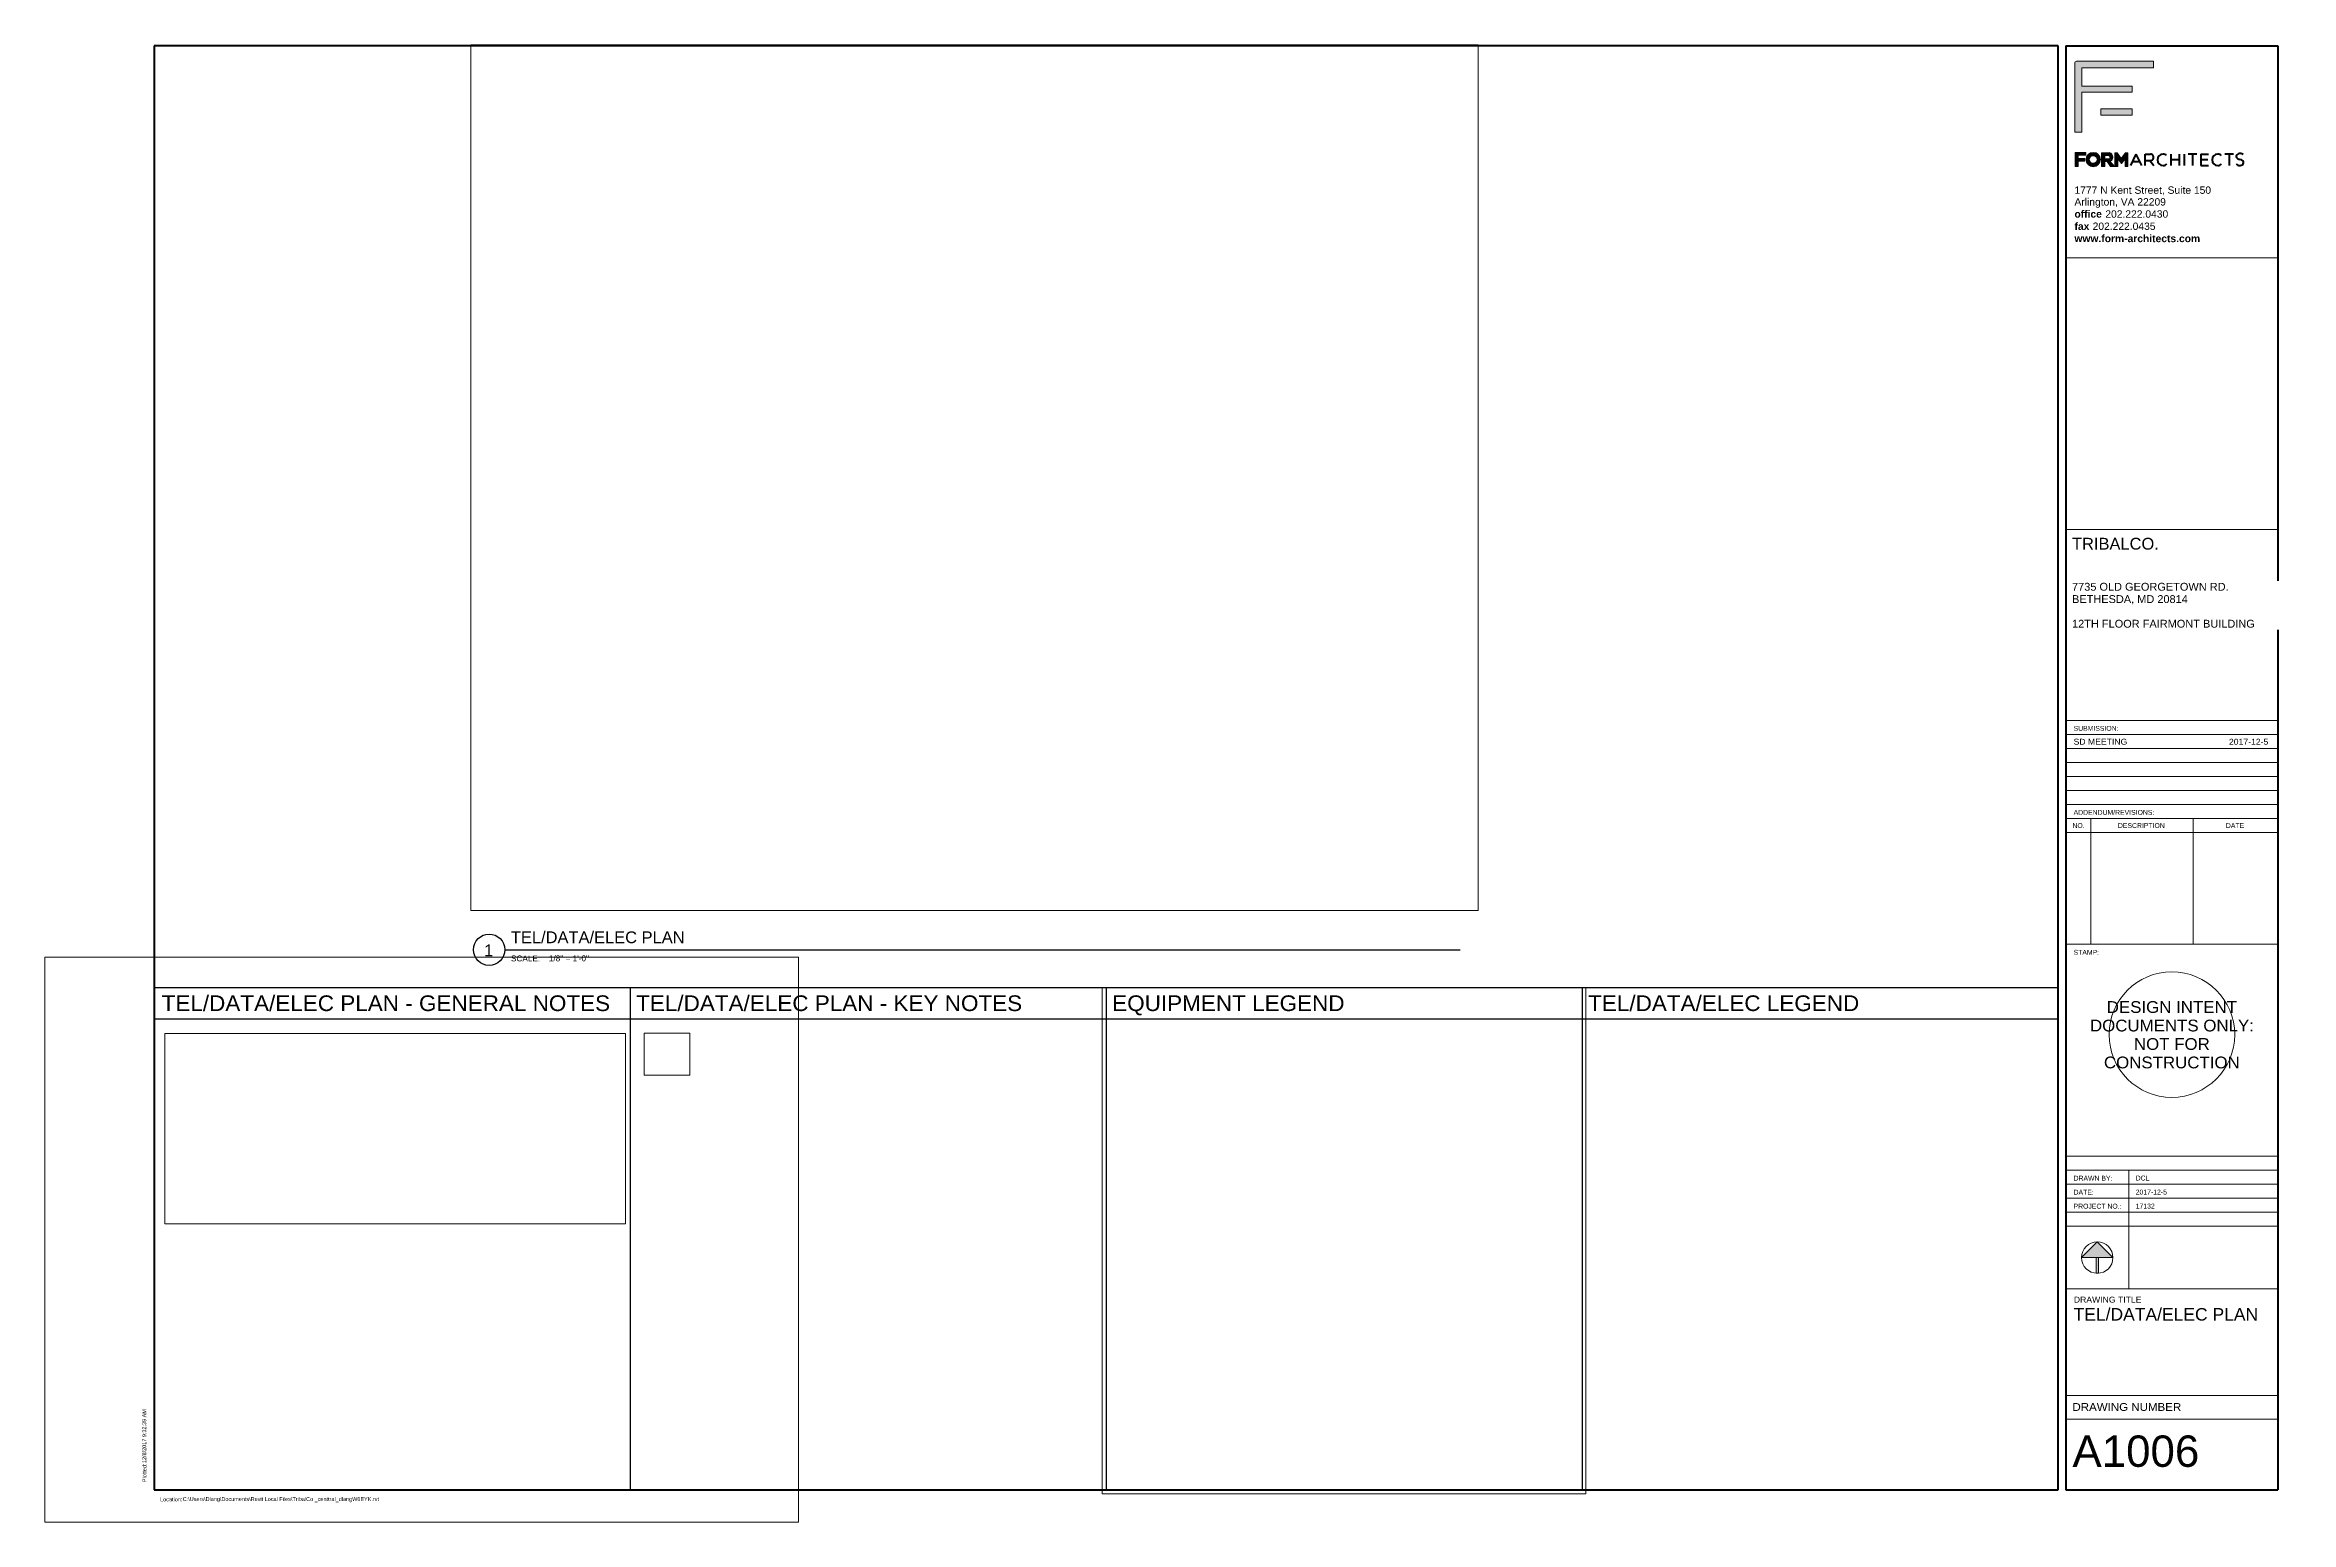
# Paper-space layout 'Layout1' of a CAD drawing. Header units: inches. Extents: x 0 to 35.8, y 0 to 23.5.
import ezdxf

# ---------------------------------------------------------------- set-up
doc = ezdxf.new("R2010")
doc.units = ezdxf.units.IN
doc.header["$MEASUREMENT"] = 0
for name, color, linetype, lineweight in [('A-ANNO-NOTE', 131, 'Continuous', 20), ('A-DETL-THIN', 151, 'Continuous', 9), ('G-ANNO-TTLB', 6, 'Continuous', 9), ('G-ANNO-TTLB-MEDM', 33, 'Continuous', 20), ('G-ANNO-TTLB-THIN', 151, 'Continuous', 9), ('G-ANNO-TTLB-WIDE', 214, 'Continuous', 50)]:
    doc.layers.add(name, color=color, linetype=linetype, lineweight=lineweight)
doc.layers.add('G-ANNO-NPLT', color=191, linetype='Continuous', plot=False)
doc.styles.add('Arial', font='arial.ttf', dxfattribs={"height": 0.078125})
doc.styles.add('Arial_1', font='arial.ttf', dxfattribs={"width": 1.05, "height": 0.09375})
doc.styles.add('Arial_10', font='arial.ttf', dxfattribs={"width": 1.025, "height": 0.25})
doc.styles.add('Arial_11', font='arial.ttf', dxfattribs={"height": 0.09375})
doc.styles.add('Arial_2', font='arial.ttf', dxfattribs={"width": 1.025, "height": 0.1875})
doc.styles.add('Arial_3', font='arial.ttf', dxfattribs={"width": 1.05, "height": 0.125})
doc.styles.add('Arial_4', font='arial.ttf', dxfattribs={"height": 0.0625})
doc.styles.add('Arial_5', font='arial.ttf', dxfattribs={"height": 0.117188})
doc.styles.add('Arial_6', font='arial.ttf', dxfattribs={"height": 0.5})
doc.styles.add('Arial_7', font='arial.ttf', dxfattribs={"height": 0.199219})
doc.styles.add('Arial_8', font='arial.ttf', dxfattribs={"height": 0.1875})
doc.styles.add('Arial_9', font='arial.ttf', dxfattribs={"height": 0.125})
doc.styles.add('Arial_B', font='arialbd.ttf', dxfattribs={"height": 0.117188})

# ---------------------------------------------------------------- blocks, each defined once
blk = doc.blocks.new('FORM D 24 x 36 - Typical Sheet-1238713-TEL_DATA_ELEC PLAN')
at = {"layer": 'A-ANNO-NOTE', "lineweight": 9}
h = blk.add_hatch(color=256, dxfattribs=at)
h.paths.add_polyline_path([(33.235, 22.412), (32.735, 22.412), (32.735, 22.511), (33.235, 22.511)], flags=0)
edge = h.paths.add_edge_path(flags=0)
edge.add_line((33.57, 23.268), (33.57, 23.167))
edge.add_line((33.57, 23.167), (32.43, 23.167))
edge.add_line((32.43, 23.167), (32.43, 22.874))
edge.add_line((32.43, 22.874), (33.235, 22.874))
edge.add_line((33.235, 22.874), (33.235, 22.775))
edge.add_line((33.235, 22.775), (32.43, 22.775))
edge.add_line((32.43, 22.775), (32.43, 22.14))
edge.add_line((32.43, 22.14), (32.32, 22.14))
edge.add_line((32.32, 22.14), (32.32, 23.244))
edge.add_arc((32.344, 23.244), 0.0239, 90, 180, ccw=False)
edge.add_line((32.344, 23.268), (33.57, 23.268))
h = blk.add_hatch(color=256, dxfattribs=at)
edge = h.paths.add_edge_path(flags=0)
edge.add_arc((32.613, 21.704), 0.0705, 180, 360)
edge.add_arc((32.613, 21.704), 0.0705, 0, 180)
edge = h.paths.add_edge_path(flags=0)
edge.add_arc((32.613, 21.704), 0.114, 0, 180)
edge.add_arc((32.613, 21.704), 0.114, 180, 360)
for points in [[(32.375, 21.678), (32.375, 21.592), (32.327, 21.592), (32.327, 21.814), (32.494, 21.814), (32.494, 21.771), (32.375, 21.771), (32.375, 21.721), (32.481, 21.721), (32.481, 21.678)], [(33.06, 21.721), (33.127, 21.813), (33.166, 21.813), (33.166, 21.592), (33.121, 21.592), (33.121, 21.714), (33.061, 21.641), (33.002, 21.714), (33.002, 21.592), (32.957, 21.592), (32.957, 21.813), (32.995, 21.813)]]:
    blk.add_hatch(color=256, dxfattribs=at).paths.add_polyline_path(points, flags=0)
h = blk.add_hatch(color=256, dxfattribs=at)
edge = h.paths.add_edge_path(flags=0)
edge.add_arc((32.854, 21.74), 0.0259, 270, 450)
edge.add_line((32.854, 21.766), (32.795, 21.766))
edge.add_line((32.795, 21.766), (32.795, 21.714))
edge.add_line((32.795, 21.714), (32.854, 21.714))
edge = h.paths.add_edge_path(flags=0)
edge.add_arc((32.852, 21.742), 0.0742, -63.8252, 74.0243, ccw=False)
edge.add_line((32.884, 21.675), (32.951, 21.592))
edge.add_line((32.951, 21.592), (32.889, 21.592))
edge.add_line((32.889, 21.592), (32.835, 21.67))
edge.add_line((32.835, 21.67), (32.795, 21.67))
edge.add_line((32.795, 21.67), (32.795, 21.592))
edge.add_line((32.795, 21.592), (32.746, 21.592))
edge.add_line((32.746, 21.592), (32.746, 21.813))
edge.add_line((32.746, 21.813), (32.872, 21.813))
at = {"layer": 'G-ANNO-TTLB'}
h = blk.add_hatch(color=256, dxfattribs=at)
edge = h.paths.add_edge_path(flags=0)
edge.add_line((32.677, 4.463), (32.927, 4.213))
edge.add_line((32.927, 4.213), (32.697, 4.213))
edge.add_line((32.697, 4.213), (32.697, 3.964))
edge.add_arc((32.677, 4.213), 0.25, 265.5358, 274.4642, ccw=False)
edge.add_line((32.658, 3.964), (32.658, 4.213))
edge.add_line((32.658, 4.213), (32.427, 4.213))
edge.add_line((32.427, 4.213), (32.677, 4.463))
at = {"layer": 'A-ANNO-NOTE'}
for p, q in [((32.427, 4.213), (32.677, 4.463)), ((32.677, 4.463), (32.427, 4.213)), ((32.927, 4.213), (32.677, 4.463)), ((32.927, 4.213), (32.677, 4.463)), ((32.927, 4.213), (32.427, 4.213)), ((32.427, 4.213), (32.658, 4.213)), ((32.658, 4.213), (32.658, 3.964)), ((32.658, 4.213), (32.658, 3.964)), ((32.697, 4.213), (32.697, 3.964)), ((32.697, 3.964), (32.697, 4.213)), ((32.697, 4.213), (32.927, 4.213))]:
    blk.add_line(p, q, dxfattribs=at)
blk.add_circle((32.677, 4.213), 0.25, dxfattribs=at)
blk.add_arc((32.677, 4.213), 0.25, 265.5358, 274.4642, dxfattribs=at)
blk.add_arc((32.677, 4.213), 0.25, 265.5358, 274.4642, dxfattribs=at)
at = {"layer": 'G-ANNO-TTLB'}
for p, q in [((33.57, 23.268), (32.344, 23.268)), ((33.57, 23.167), (33.57, 23.268)), ((32.32, 23.244), (32.32, 22.14)), ((32.43, 22.874), (32.43, 23.167)), ((32.43, 23.167), (33.57, 23.167)), ((33.235, 22.874), (32.43, 22.874)), ((32.43, 22.14), (32.43, 22.775)), ((32.43, 22.775), (33.235, 22.775)), ((33.235, 22.775), (33.235, 22.874)), ((33.235, 22.511), (32.735, 22.511)), ((32.735, 22.511), (32.735, 22.412)), ((32.735, 22.412), (33.235, 22.412)), ((33.235, 22.412), (33.235, 22.511)), ((32.32, 22.14), (32.43, 22.14)), ((32.494, 21.814), (32.327, 21.814)), ((32.327, 21.814), (32.327, 21.592)), ((32.327, 21.592), (32.375, 21.592)), ((32.375, 21.721), (32.375, 21.771)), ((32.375, 21.771), (32.494, 21.771)), ((32.481, 21.721), (32.375, 21.721)), ((32.375, 21.678), (32.481, 21.678)), ((32.375, 21.592), (32.375, 21.678)), ((32.481, 21.678), (32.481, 21.721)), ((32.494, 21.771), (32.494, 21.814)), ((32.872, 21.813), (32.746, 21.813)), ((32.746, 21.813), (32.746, 21.592)), ((32.746, 21.592), (32.795, 21.592)), ((32.795, 21.714), (32.795, 21.766)), ((32.795, 21.766), (32.854, 21.766)), ((32.854, 21.714), (32.795, 21.714)), ((32.795, 21.592), (32.795, 21.67)), ((32.795, 21.67), (32.835, 21.67)), ((32.835, 21.67), (32.889, 21.592)), ((32.951, 21.592), (32.884, 21.675)), ((32.889, 21.592), (32.951, 21.592)), ((32.995, 21.813), (32.957, 21.813)), ((32.957, 21.813), (32.957, 21.592)), ((32.957, 21.592), (33.002, 21.592)), ((33.06, 21.721), (32.995, 21.813)), ((33.002, 21.592), (33.002, 21.714)), ((33.002, 21.714), (33.061, 21.641)), ((33.127, 21.813), (33.06, 21.721)), ((33.061, 21.641), (33.121, 21.714)), ((33.121, 21.714), (33.121, 21.592)), ((33.121, 21.592), (33.166, 21.592)), ((33.166, 21.813), (33.127, 21.813)), ((33.166, 21.592), (33.166, 21.813))]:
    blk.add_line(p, q, dxfattribs=at)
at = {"layer": 'G-ANNO-TTLB', "lineweight": 70}
for p, q in [((33.289, 21.79), (33.204, 21.608)), ((33.35, 21.668), (33.232, 21.668)), ((33.289, 21.79), (33.38, 21.609)), ((33.44, 21.79), (33.524, 21.79)), ((33.44, 21.609), (33.44, 21.79)), ((33.44, 21.69), (33.516, 21.69)), ((33.516, 21.69), (33.575, 21.609)), ((33.849, 21.79), (33.849, 21.609)), ((33.849, 21.705), (33.982, 21.705)), ((33.982, 21.79), (33.982, 21.609)), ((34.061, 21.79), (34.061, 21.609)), ((34.263, 21.79), (34.124, 21.79)), ((34.193, 21.79), (34.193, 21.609)), ((34.326, 21.79), (34.45, 21.79)), ((34.326, 21.79), (34.326, 21.609)), ((34.326, 21.705), (34.438, 21.705)), ((34.326, 21.609), (34.45, 21.609)), ((34.845, 21.79), (34.706, 21.79)), ((34.775, 21.79), (34.775, 21.609))]:
    blk.add_line(p, q, dxfattribs=at)
at = {"layer": 'G-ANNO-TTLB', "lineweight": 30}
for p, q in [((1.74, 8.514), (32.052, 8.514)), ((9.318, 8.514), (9.318, 0.514)), ((16.896, 8.514), (16.896, 0.514)), ((24.474, 8.514), (24.474, 0.514)), ((1.74, 8.014), (32.052, 8.014)), ((24.474, 0.514), (32.052, 0.514))]:
    blk.add_line(p, q, dxfattribs=at)
at = {"layer": 'G-ANNO-TTLB'}
for centre, radius, start, end in [((32.344, 23.244), 0.0239, 90, 180), ((32.613, 21.704), 0.114, 0, 180), ((32.613, 21.704), 0.114, 180, 0), ((32.613, 21.704), 0.0705, 0, 180), ((32.613, 21.704), 0.0705, 180, 0), ((32.854, 21.74), 0.0259, 270, 90), ((32.852, 21.742), 0.0742, 296.1748, 74.0243)]:
    blk.add_arc(centre, radius, start, end, dxfattribs=at)
at = {"layer": 'G-ANNO-TTLB', "lineweight": 70}
for centre, radius, start, end in [((33.524, 21.74), 0.0501, 261.4304, 90), ((33.724, 21.699), 0.0905, 90, 270), ((33.724, 21.699), 0.0905, 51.4628, 90), ((33.724, 21.691), 0.0819, 270, 318), ((34.596, 21.699), 0.0905, 90, 270), ((34.596, 21.699), 0.0905, 51.4628, 90), ((34.596, 21.691), 0.0819, 270, 318), ((34.952, 21.703), 0.0959, 226.4492, 268.7721), ((34.948, 21.703), 0.0959, 55.5053, 88.7721)]:
    blk.add_arc(centre, radius, start, end, dxfattribs=at)
for points in [[(34.95, 21.799), (34.897, 21.805), (34.844, 21.738), (34.942, 21.705)], [(34.95, 21.607), (35.007, 21.61), (35.05, 21.69), (34.942, 21.705)]]:
    blk.add_open_spline(points, degree=3, dxfattribs=at)
at = {"layer": 'G-ANNO-TTLB-MEDM'}
for p, q in [((32.177, 20.139), (35.552, 20.139)), ((32.177, 15.81), (35.552, 15.81)), ((32.177, 12.769), (35.552, 12.769)), ((32.177, 12.547), (35.552, 12.547)), ((32.177, 12.324), (35.552, 12.324)), ((32.177, 12.101), (35.552, 12.101)), ((32.177, 11.878), (35.552, 11.878)), ((32.177, 11.655), (35.552, 11.655)), ((32.177, 11.432), (35.552, 11.432)), ((32.177, 11.209), (35.552, 11.209)), ((32.177, 10.986), (35.552, 10.986)), ((35.552, 9.203), (32.177, 9.203)), ((35.552, 2.014), (32.177, 2.014)), ((35.552, 1.639), (32.177, 1.639))]:
    blk.add_line(p, q, dxfattribs=at)
at = {"layer": 'G-ANNO-TTLB-THIN'}
for p, q in [((32.576, 9.203), (32.576, 11.209)), ((34.206, 9.203), (34.206, 11.209)), ((32.177, 5.828), (35.552, 5.828)), ((32.177, 5.605), (35.552, 5.605)), ((32.177, 5.382), (35.552, 5.382)), ((33.177, 5.605), (33.177, 3.713)), ((32.177, 5.159), (35.552, 5.159)), ((32.177, 4.936), (35.552, 4.936)), ((32.177, 4.713), (35.552, 4.713)), ((32.177, 3.713), (35.552, 3.713))]:
    blk.add_line(p, q, dxfattribs=at)
blk.add_circle((33.865, 7.765), 1, dxfattribs=at)
at = {"layer": 'G-ANNO-TTLB-WIDE'}
for p, q in [((32.052, 23.514), (1.74, 23.514)), ((1.74, 23.514), (1.74, 0.514)), ((32.052, 0.514), (32.052, 23.514)), ((32.177, 23.514), (32.177, 0.514)), ((32.177, 23.514), (35.552, 23.514)), ((35.552, 23.514), (35.552, 0.514)), ((1.74, 0.514), (32.052, 0.514)), ((32.177, 0.514), (35.552, 0.514))]:
    blk.add_line(p, q, dxfattribs=at)
blk.add_circle((32.613, 21.704), 0.0705, dxfattribs=at)
at = {"layer": 'G-ANNO-TTLB', "attachment_point": 1}
for s, insert, char_height, width, style in [('1777 N Kent Street, Suite 150', (32.314, 21.275), 0.11719, 2.70806, 'Arial_5'), ('Arlington, VA 22209', (32.314, 21.088), 0.11719, 1.81169, 'Arial_5'), ('office', (32.314, 20.895), 0.1172, 0.53972, 'Arial_B'), (' 202.222.0430', (32.76, 20.895), 0.11719, 1.30669, 'Arial_5'), ('www.form-architects.com', (32.314, 20.505), 0.11719, 2.48712, 'Arial_B'), ('fax ', (32.314, 20.7), 0.1172, 0.35034, 'Arial_B'), ('202.222.0435', (32.603, 20.7), 0.11719, 1.24988, 'Arial_5'), ('SUBMISSION:', (32.3, 12.682), 0.07812, 0.89006, 'Arial'), ('NO.', (32.282, 11.134), 0.0781, 0.23988, 'Arial'), ('ADDENDUM/REVISIONS:', (32.3, 11.344), 0.07812, 1.60022, 'Arial'), ('DESCRIPTION', (33.006, 11.134), 0.07812, 0.92794, 'Arial'), ('DATE', (34.725, 11.134), 0.0781, 0.36297, 'Arial'), ('STAMP:', (32.3, 9.115), 0.0781, 0.505, 'Arial'), ('DESIGN INTENT', (32.828, 8.298), 0.1875, 2.52342, 'Arial_2'), ('DOCUMENTS ONLY:', (32.561, 8.003), 0.1875, 3.17045, 'Arial_2'), ('NOT FOR', (33.261, 7.709), 0.1875, 1.47523, 'Arial_2'), ('CONSTRUCTION', (32.783, 7.415), 0.1875, 2.63665, 'Arial_2'), ('DRAWN BY:', (32.3, 5.517), 0.0781, 0.77328, 'Arial'), ('DATE:', (32.3, 5.294), 0.0781, 0.40084, 'Arial'), ('PROJECT NO.:', (32.3, 5.071), 0.07812, 0.95003, 'Arial'), ('DRAWING TITLE', (32.304, 3.59), 0.09375, 1.32231, 'Arial_1'), ('DRAWING NUMBER', (32.282, 1.896), 0.125, 2.10112, 'Arial_3'), ('Location:', (1.834, 0.394), 0.0625, 0.43241, 'Arial_4')]:
    blk.add_mtext(s, dxfattribs=dict(at, insert=insert, char_height=char_height, width=width, style=style))
at = {"layer": 'G-ANNO-TTLB', "insert": (1.554, 0.636), "char_height": 0.0625, "width": 0.36297, "attachment_point": 1, "rotation": 90, "style": 'Arial_4'}
blk.add_mtext('Plotted:', dxfattribs=at)
blk = doc.blocks.new('Viewport - Default-43798-TEL_DATA_ELEC PLAN')
at = {"layer": 'G-ANNO-TTLB', "lineweight": 30}
blk.add_circle((-0.25, 0), 0.25, dxfattribs=at)
at = {"layer": 'G-ANNO-TTLB', "insert": (0.097, -0.092), "char_height": 0.0937, "width": 0.57128, "attachment_point": 1, "style": 'Arial_11'}
blk.add_mtext('SCALE:', dxfattribs=at)

psp = doc.layouts.get("Layout1")

# ---------------------------------------------------------------- linework, layer by layer
at = {"layer": 'A-DETL-THIN'}
psp.add_line((35.552, 10.986), (32.177, 10.986), dxfattribs=at)
at = {"layer": 'G-ANNO-NPLT', "lineweight": 30}
psp.add_line((7.323, 9.117), (22.534, 9.117), dxfattribs=at)
at = {"layer": 'G-ANNO-NPLT', "lineweight": 9}
for p, q in [((1.761, 8.013), (9.318, 8.013)), ((9.316, 8.013), (16.895, 8.013)), ((16.896, 8.014), (24.474, 8.014)), ((24.474, 8.013), (32.053, 8.013))]:
    psp.add_line(p, q, dxfattribs=at)

# ---------------------------------------------------------------- block references
at = {"layer": 'G-ANNO-TTLB'}
for name, p in [('FORM D 24 x 36 - Typical Sheet-1238713-TEL_DATA_ELEC PLAN', (0, 0)), ('Viewport - Default-43798-TEL_DATA_ELEC PLAN', (7.323, 9.117))]:
    psp.add_blockref(name, p, dxfattribs=at)

# ---------------------------------------------------------------- texts
at = {"layer": 'G-ANNO-TTLB', "line_spacing_factor": 0.941778}
for s, insert, char_height, width, attachment_point, style in [('SD MEETING', (32.3, 12.477), 0.0937, 1.01234, 1, 'Arial_1'), ('2017-12-5', (35.4, 12.477), 0.0937, 0.74261, 3, 'Arial_1'), ('TEL/DATA/ELEC PLAN', (7.419, 9.409), 0.1875, 3.3033, 1, 'Arial_8'), ('1', (7.066, 9.201), 0.188, 0.17446, 2, 'Arial_8'), (' 1/8" = 1\'-0"', (7.987, 9.027), 0.09375, 0.80574, 1, 'Arial_11'), ('TEL/DATA/ELEC PLAN - GENERAL NOTES', (1.858, 8.39), 0.25, 8.39209, 1, 'Arial_10'), ('TEL/DATA/ELEC PLAN - KEY NOTES', (9.413, 8.39), 0.25, 7.22601, 1, 'Arial_10'), ('EQUIPMENT LEGEND', (16.993, 8.39), 0.25, 4.34601, 1, 'Arial_10'), ('TEL/DATA/ELEC LEGEND', (24.571, 8.39), 0.25, 5.07137, 1, 'Arial_10'), ('DCL', (33.289, 5.519), 0.0781, 0.26017, 1, 'Arial'), ('2017-12-5', (33.289, 5.296), 0.0781, 0.59494, 1, 'Arial'), ('17132', (33.289, 5.073), 0.0781, 0.36347, 1, 'Arial'), ('TEL/DATA/ELEC PLAN', (32.3, 3.409), 0.19922, 3.50976, 1, 'Arial_7'), ('A1006', (32.282, 1.38), 0.5, 2.41734, 1, 'Arial_6'), ('C:\\\\Users\\\\Dlang\\\\Documents\\\\Revit Local Files\\\\TribalCo _centtral_dlangW6EYK.rvt', (2.194, 0.398), 0.0625, 3.73104, 1, 'Arial_4')]:
    psp.add_mtext(s, dxfattribs=dict(at, insert=insert, char_height=char_height, width=width, attachment_point=attachment_point, style=style))
at = {"layer": 'G-ANNO-TTLB', "insert": (1.55, 0.94), "char_height": 0.0625, "width": 1.02841, "attachment_point": 1, "rotation": 90, "line_spacing_factor": 0.941778, "style": 'Arial_4'}
psp.add_mtext('12/8/2017 9:32:39 AM', dxfattribs=at)

# ---------------------------------------------------------------- viewports
at = {"layer": '0'}
psp.add_viewport(center=(6, 4.5), size=(12, 9), view_center_point=(6, 4.5), view_height=12, dxfattribs=at)
at = {"layer": 'G-ANNO-NPLT'}
for center, size, view_center_point, view_height, status in [((14.801, 16.635), (16.039, 13.78951), (1666.898, 286.204), 1323.7931, 4), ((20.685, 4.482), (7.703, 8.0625), (2880.479, -193.742), 774, 5), ((5.578, 6.268), (7.334, 3.02969), (739.369, 130.642), 3.02969, 3), ((9.906, 7.454), (0.727, 0.66761), (3250.663, 110.185), 0.66761, 6)]:
    psp.add_viewport(center=center, size=size, view_center_point=view_center_point, view_height=view_height, status=status, dxfattribs=at)

# ---------------------------------------------------------------- next in the draw order: texts
at = {"layer": 'G-ANNO-TTLB', "attachment_point": 1, "line_spacing_factor": 0.941778, "bg_fill": 3, "box_fill_scale": 1.25, "bg_fill_color": 256, "bg_fill_true_color": 13158600, "bg_fill_transparency": 0}
for s, insert, char_height, width, style in [('TRIBALCO.', (32.275, 15.678), 0.1875, 1.6505, 'Arial_8'), ('7735 OLD GEORGETOWN RD.\\PBETHESDA, MD 20814\\P\\P12TH FLOOR FAIRMONT BUILDING', (32.275, 14.961), 0.125, 3.45692, 'Arial_9')]:
    psp.add_mtext(s, dxfattribs=dict(at, insert=insert, char_height=char_height, width=width, style=style))

doc.saveas('drawing.dxf')
